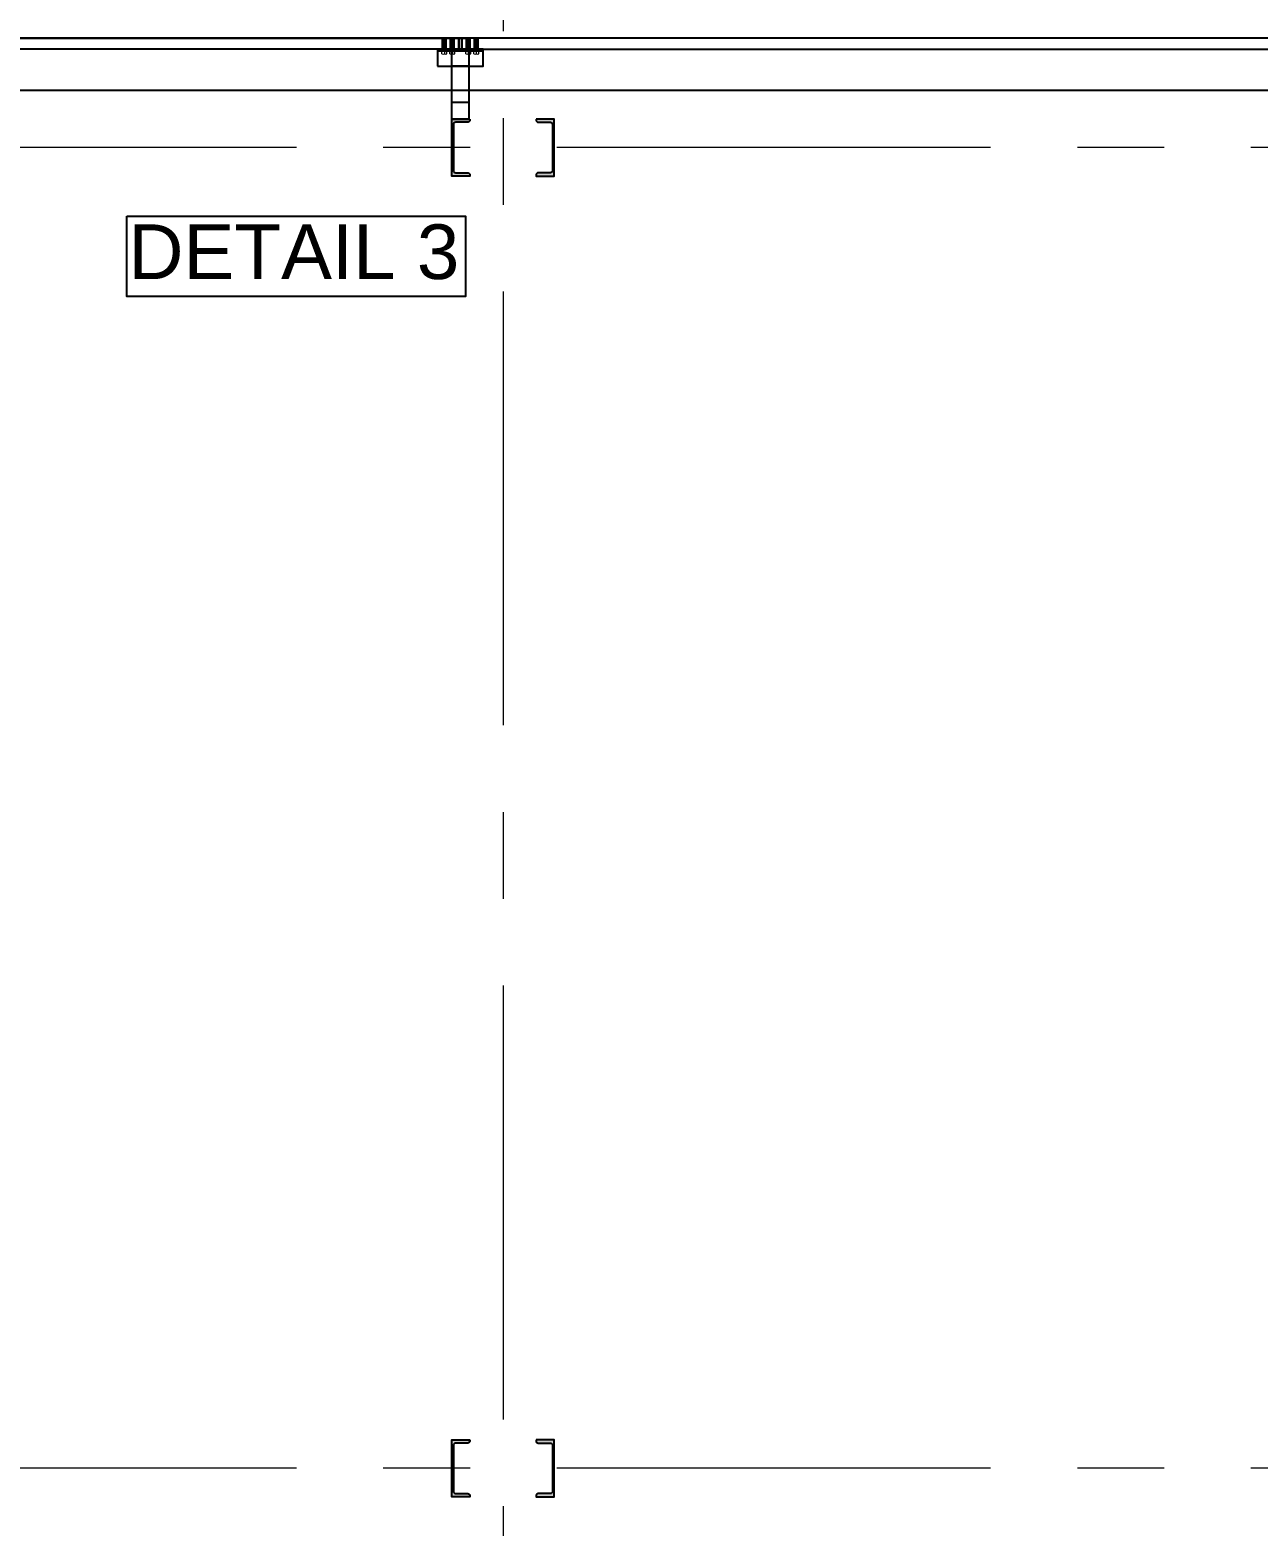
# Model space of a CAD drawing. Header units: millimetres. Extents: x 3470347 to 5996549, y -3470518 to 17149644.
# Drawn here: x 4845416 to 4850808, y 6634573 to 6641144 of the extents above; entities that cross this region are included whole.
import ezdxf
from ezdxf.enums import TextEntityAlignment as Align

# ---------------------------------------------------------------- set-up
doc = ezdxf.new("R2010")
doc.units = ezdxf.units.MM
doc.header["$MEASUREMENT"] = 0
doc.header["$PDMODE"] = 35
doc.header["$PDSIZE"] = -5
doc.linetypes.add('CENTER', pattern=[50.8, 31.75, -6.35, 6.35, -6.35])
doc.layers.get('0').update_dxf_attribs({"linetype": 'CONTINUOUS', "lineweight": 25})
doc.layers.get('DEFPOINTS').update_dxf_attribs({"linetype": 'CONTINUOUS', "lineweight": 25})
for name, color, linetype in [('5', 3, 'CONTINUOUS'), ('BOLT', 1, 'CONTINUOUS'), ('lintel', 2, 'CONTINUOUS')]:
    doc.layers.add(name, color=color, linetype=linetype)
doc.layers.add('CENTER', color=8, linetype='CENTER', lineweight=0)
doc.layers.add('channnel', color=2, linetype='CONTINUOUS', lineweight=15)
doc.styles.add('DIM', font='geniso.shx', dxfattribs={"width": 0.85})
doc.styles.add('TITLE', font='arial.ttf')
doc.dimstyles.new('ST-100', dxfattribs={"dimscale": 100, "dimtxt": 7, "dimasz": 5, "dimexe": 0.18, "dimexo": 0.0625, "dimgap": 0.2, "dimtad": 0, "dimdec": 0, "dimzin": 0, "dimdsep": 46, "dimtxsty": 'DIM', "dimblk": 'OPEN90', "dimcen": 0.09, "dimclrd": 256, "dimclrt": 7, "dimadec": 0, "dimazin": 0, "dimtfac": 1, "dimtdec": 0, "dimtofl": 0, "dimtmove": 0, "dimatfit": 3, "dimldrblk": 'OPEN90', "dimfxl": 1, "dimtolj": 1, "dimtzin": 0, "dimlwd": -1, "dimarcsym": 0})

# ---------------------------------------------------------------- blocks, each defined once
blk = doc.blocks.new('_Open90')
at = {"color": 0, "linetype": 'ByBlock', "lineweight": -2}
for p, q in [((-0.5, 0.5), (0, 0)), ((0, 0), (-1, 0)), ((0, 0), (-0.5, -0.5))]:
    blk.add_line(p, q, dxfattribs=at)
blk = doc.blocks.new('*D1790')
at = {"layer": 'BOLT', "color": 0, "lineweight": -2}
for p, q in [((4832492.9, 6641113.5), (4832492.9, 6644505)), ((4862492.9, 6641113.5), (4862492.9, 6644505))]:
    blk.add_line(p, q, dxfattribs=at)
at = {"layer": 'BOLT'}
for p, q in [((4832992.9, 6644487), (4844999.4, 6644487)), ((4861992.9, 6644487), (4849986.4, 6644487))]:
    blk.add_line(p, q, dxfattribs=at)
at = {"layer": 'DEFPOINTS', "color": 0}
for p in [(4862492.9, 6644487), (4832492.9, 6641107.3), (4862492.9, 6641107.3)]:
    blk.add_point(p, dxfattribs=at)
at = {"layer": 'BOLT', "xscale": 500, "yscale": 500, "zscale": 500, "rotation": 180}
blk.add_blockref('_Open90', (4832492.9, 6644487), dxfattribs=at)
at = {"layer": 'BOLT', "xscale": 500, "yscale": 500, "zscale": 500}
blk.add_blockref('_Open90', (4862492.9, 6644487), dxfattribs=at)
at = {"layer": 'BOLT', "color": 7, "insert": (4847492.9, 6644487), "char_height": 600, "attachment_point": 5, "style": 'DIM'}
blk.add_mtext('\\A1;30000 WALL O/O', dxfattribs=at)

msp = doc.modelspace()

# ---------------------------------------------------------------- hatches: boundary and pattern name
at = {"transparency": 33554559}
h = msp.add_hatch(color=1, dxfattribs=at)
h.dxf.hatch_style = 1
h.paths.add_polyline_path([(4847267.87, 6640752.26), (4847267.87, 6640502.26), (4847347.87, 6640502.26), (4847347.87, 6640506.36, 0.4142136), (4847337.87, 6640516.36), (4847284.97, 6640516.36, -0.4142136), (4847274.97, 6640526.36), (4847274.97, 6640728.16, -0.4142136), (4847284.97, 6640738.16), (4847337.87, 6640738.16, 0.4142136), (4847347.87, 6640748.16), (4847347.87, 6640752.26)])
h = msp.add_hatch(color=1, dxfattribs=at)
h.dxf.hatch_style = 1
h.paths.add_polyline_path([(4847717.87, 6640752.26), (4847717.87, 6640502.26), (4847637.87, 6640502.26), (4847637.87, 6640506.36, -0.4142136), (4847647.87, 6640516.36), (4847700.77, 6640516.36, 0.4142136), (4847710.77, 6640526.36), (4847710.77, 6640728.16, 0.4142136), (4847700.77, 6640738.16), (4847647.87, 6640738.16, -0.4142136), (4847637.87, 6640748.16), (4847637.87, 6640752.26)])
h = msp.add_hatch(color=1, dxfattribs=at)
h.dxf.hatch_style = 1
h.paths.add_polyline_path([(4847267.87, 6634952.26), (4847267.87, 6634702.26), (4847347.87, 6634702.26), (4847347.87, 6634706.36, 0.4142136), (4847337.87, 6634716.36), (4847284.97, 6634716.36, -0.4142136), (4847274.97, 6634726.36), (4847274.97, 6634928.16, -0.4142136), (4847284.97, 6634938.16), (4847337.87, 6634938.16, 0.4142136), (4847347.87, 6634948.16), (4847347.87, 6634952.26)])
h = msp.add_hatch(color=1, dxfattribs=at)
h.dxf.hatch_style = 1
h.paths.add_polyline_path([(4847717.87, 6634952.26), (4847717.87, 6634702.26), (4847637.87, 6634702.26), (4847637.87, 6634706.36, -0.4142136), (4847647.87, 6634716.36), (4847700.77, 6634716.36, 0.4142136), (4847710.77, 6634726.36), (4847710.77, 6634928.16, 0.4142136), (4847700.77, 6634938.16), (4847647.87, 6634938.16, -0.4142136), (4847637.87, 6634948.16), (4847637.87, 6634952.26)])

# ---------------------------------------------------------------- linework, layer by layer
at = {"color": 8, "linetype": 'ByBlock'}
for p, q in [((4847227.37, 6641051.26, 0), (4847227.37, 6641107.26, 0)), ((4847235.37, 6641051.26, 0), (4847235.37, 6641107.26, 0)), ((4847243.37, 6641051.26, 0), (4847243.37, 6641107.26, 0)), ((4847262.37, 6641051.26, 0), (4847262.37, 6641107.26, 0)), ((4847270.37, 6641051.26, 0), (4847270.37, 6641107.26, 0)), ((4847278.37, 6641051.26, 0), (4847278.37, 6641107.26, 0)), ((4847332.37, 6641051.26, 0), (4847332.37, 6641107.26, 0)), ((4847340.37, 6641051.26, 0), (4847340.37, 6641107.26, 0)), ((4847348.37, 6641051.26, 0), (4847348.37, 6641107.26, 0)), ((4847367.37, 6641051.26, 0), (4847367.37, 6641107.26, 0)), ((4847375.37, 6641051.26, 0), (4847375.37, 6641107.26, 0)), ((4847383.37, 6641051.26, 0), (4847383.37, 6641107.26, 0))]:
    msp.add_line(p, q, dxfattribs=at)
at = {"color": 2}
for p, q in [((4847298.7, 6641059.26, 0), (4847298.7, 6641107.26, 0)), ((4847298.7, 6641059.26, 0), (4847298.7, 6641107.26, 0)), ((4847312.04, 6641059.26, 0), (4847312.04, 6641107.26, 0)), ((4847312.04, 6641059.26, 0), (4847312.04, 6641107.26, 0))]:
    msp.add_line(p, q, dxfattribs=at)
at = {"color": 3}
msp.add_line((4847405.37, 6641051.26, 0), (4847205.37, 6641051.26, 0), dxfattribs=at)
at = {"color": 8, "elevation": 0}
for points in [[(4832492.87, 6641107.26), (4832492.87, 6611107.26), (4862492.87, 6611107.26), (4862492.87, 6641107.26)], [(4832722.87, 6640877.26), (4832722.87, 6611337.26), (4862262.87, 6611337.26), (4862262.87, 6640877.26)]]:
    msp.add_lwpolyline(points, close=True, dxfattribs=at)
at = {"color": 6, "linetype": 'ByBlock', "elevation": 0}
for points in [[(4842699.87, 6641059.26), (4842699.87, 6641107.26), (4847298.7, 6641107.26), (4847298.7, 6641059.26)], [(4852285.87, 6641059.26), (4852285.87, 6641107.26), (4847312.04, 6641107.26), (4847312.04, 6641059.26)]]:
    msp.add_lwpolyline(points, close=True, dxfattribs=at)
at = {"color": 3, "elevation": 0}
for points in [[(4847205.37, 6640984.26), (4847405.37, 6640984.26), (4847405.37, 6641059.26), (4847205.37, 6641059.26)], [(4847342.87, 6641059.26), (4847342.87, 6640984.26), (4847267.87, 6640984.26), (4847267.87, 6641059.26)], [(4847342.87, 6640827.26), (4847342.87, 6640752.26), (4847267.87, 6640752.26), (4847267.87, 6640827.26)]]:
    msp.add_lwpolyline(points, close=True, dxfattribs=at)
at = {"color": 1, "elevation": 0}
for points in [[(4847347.87, 6640752.26), (4847347.87, 6640748.16, -0.4142136), (4847337.87, 6640738.16), (4847284.97, 6640738.16, 0.4142136), (4847274.97, 6640728.16), (4847274.97, 6640526.36, 0.4142136), (4847284.97, 6640516.36), (4847337.87, 6640516.36, -0.4142136), (4847347.87, 6640506.36), (4847347.87, 6640502.26), (4847267.87, 6640502.26), (4847267.87, 6640752.26)], [(4847637.87, 6640752.26), (4847637.87, 6640748.16, 0.4142136), (4847647.87, 6640738.16), (4847700.77, 6640738.16, -0.4142136), (4847710.77, 6640728.16), (4847710.77, 6640526.36, -0.4142136), (4847700.77, 6640516.36), (4847647.87, 6640516.36, 0.4142136), (4847637.87, 6640506.36), (4847637.87, 6640502.26), (4847717.87, 6640502.26), (4847717.87, 6640752.26)], [(4847347.87, 6634952.26), (4847347.87, 6634948.16, -0.4142136), (4847337.87, 6634938.16), (4847284.97, 6634938.16, 0.4142136), (4847274.97, 6634928.16), (4847274.97, 6634726.36, 0.4142136), (4847284.97, 6634716.36), (4847337.87, 6634716.36, -0.4142136), (4847347.87, 6634706.36), (4847347.87, 6634702.26), (4847267.87, 6634702.26), (4847267.87, 6634952.26)], [(4847637.87, 6634952.26), (4847637.87, 6634948.16, 0.4142136), (4847647.87, 6634938.16), (4847700.77, 6634938.16, -0.4142136), (4847710.77, 6634928.16), (4847710.77, 6634726.36, -0.4142136), (4847700.77, 6634716.36), (4847647.87, 6634716.36, 0.4142136), (4847637.87, 6634706.36), (4847637.87, 6634702.26), (4847717.87, 6634702.26), (4847717.87, 6634952.26)]]:
    msp.add_lwpolyline(points, format="xyb", close=True, dxfattribs=at)
at = {"layer": 'CENTER', "color": 8, "ltscale": 60}
for p, q in [((4847492.87, 6646090.98, 0), (4847492.87, 6608276.48, 0)), ((4864873.95, 6640627.26, 0), (4827811.52, 6640627.26, 0)), ((4864873.95, 6634827.26, 0), (4827811.52, 6634827.26, 0))]:
    msp.add_line(p, q, dxfattribs=at)
at = {"layer": 'channnel', "color": 8, "linetype": 'ByBlock'}
for p, q in [((4847227.37, 6641051.26, 0), (4847227.37, 6641107.26, 0)), ((4847227.37, 6641107.26, 0), (4847243.37, 6641107.26, 0)), ((4847243.37, 6641051.26, 0), (4847243.37, 6641107.26, 0)), ((4847262.37, 6641051.26, 0), (4847262.37, 6641107.26, 0)), ((4847262.37, 6641107.26, 0), (4847278.37, 6641107.26, 0)), ((4847278.37, 6641051.26, 0), (4847278.37, 6641107.26, 0)), ((4847332.37, 6641051.26, 0), (4847332.37, 6641107.26, 0)), ((4847348.37, 6641107.26, 0), (4847332.37, 6641107.26, 0)), ((4847348.37, 6641051.26, 0), (4847348.37, 6641107.26, 0)), ((4847367.37, 6641051.26, 0), (4847367.37, 6641107.26, 0)), ((4847383.37, 6641107.26, 0), (4847367.37, 6641107.26, 0)), ((4847383.37, 6641051.26, 0), (4847383.37, 6641107.26, 0)), ((4847224.7, 6641051.26, 0), (4847246.04, 6641051.26, 0)), ((4847224.7, 6641038.94, 0), (4847224.7, 6641051.26, 0)), ((4847243.37, 6641065.66, 0), (4847227.37, 6641065.66, 0)), ((4847235.37, 6641051.26, 0), (4847235.37, 6641038.94, 0)), ((4847246.04, 6641038.94, 0), (4847246.04, 6641051.26, 0)), ((4847259.7, 6641051.26, 0), (4847281.04, 6641051.26, 0)), ((4847259.7, 6641038.94, 0), (4847259.7, 6641051.26, 0)), ((4847278.37, 6641065.66, 0), (4847262.37, 6641065.66, 0)), ((4847270.37, 6641051.26, 0), (4847270.37, 6641038.94, 0)), ((4847281.04, 6641038.94, 0), (4847281.04, 6641051.26, 0)), ((4847351.04, 6641051.26, 0), (4847329.7, 6641051.26, 0)), ((4847329.7, 6641038.94, 0), (4847329.7, 6641051.26, 0)), ((4847332.37, 6641065.66, 0), (4847348.37, 6641065.66, 0)), ((4847340.37, 6641051.26, 0), (4847340.37, 6641038.94, 0)), ((4847351.04, 6641038.94, 0), (4847351.04, 6641051.26, 0)), ((4847386.04, 6641051.26, 0), (4847364.7, 6641051.26, 0)), ((4847364.7, 6641038.94, 0), (4847364.7, 6641051.26, 0)), ((4847367.37, 6641065.66, 0), (4847383.37, 6641065.66, 0)), ((4847375.37, 6641051.26, 0), (4847375.37, 6641038.94, 0)), ((4847386.04, 6641038.94, 0), (4847386.04, 6641051.26, 0))]:
    msp.add_line(p, q, dxfattribs=at)
at = {"layer": 'channnel', "color": 8, "linetype": 'Continuous'}
for p, q in [((4847242.79, 6641098.43, 0), (4847227.37, 6641105.62, 0)), ((4847242.79, 6641095.4, 0), (4847227.37, 6641102.59, 0)), ((4847243.37, 6641092.09, 0), (4847227.37, 6641099.55, 0)), ((4847243.37, 6641089.06, 0), (4847227.37, 6641096.52, 0)), ((4847243.37, 6641086.02, 0), (4847227.37, 6641093.48, 0)), ((4847243.37, 6641082.99, 0), (4847227.37, 6641090.45, 0)), ((4847243.37, 6641099.68, 0), (4847227.95, 6641106.87, 0)), ((4847243.37, 6641096.64, 0), (4847227.95, 6641103.83, 0)), ((4847243.37, 6641093.61, 0), (4847227.95, 6641100.8, 0)), ((4847242.79, 6641090.85, 0), (4847227.95, 6641097.76, 0)), ((4847242.79, 6641087.81, 0), (4847227.95, 6641094.73, 0)), ((4847242.79, 6641084.78, 0), (4847227.95, 6641091.7, 0)), ((4847242.79, 6641101.47, 0), (4847230.36, 6641107.26, 0)), ((4847243.37, 6641102.71, 0), (4847233.61, 6641107.26, 0)), ((4847242.79, 6641104.5, 0), (4847236.87, 6641107.26, 0)), ((4847243.37, 6641105.75, 0), (4847240.12, 6641107.26, 0)), ((4847277.79, 6641098.43, 0), (4847262.37, 6641105.62, 0)), ((4847277.79, 6641095.4, 0), (4847262.37, 6641102.59, 0)), ((4847278.37, 6641092.09, 0), (4847262.37, 6641099.55, 0)), ((4847278.37, 6641089.06, 0), (4847262.37, 6641096.52, 0)), ((4847278.37, 6641086.02, 0), (4847262.37, 6641093.48, 0)), ((4847278.37, 6641082.99, 0), (4847262.37, 6641090.45, 0)), ((4847278.37, 6641099.68, 0), (4847262.95, 6641106.87, 0)), ((4847278.37, 6641096.64, 0), (4847262.95, 6641103.83, 0)), ((4847278.37, 6641093.61, 0), (4847262.95, 6641100.8, 0)), ((4847277.79, 6641090.85, 0), (4847262.95, 6641097.76, 0)), ((4847277.79, 6641087.81, 0), (4847262.95, 6641094.73, 0)), ((4847277.79, 6641084.78, 0), (4847262.95, 6641091.7, 0)), ((4847277.79, 6641101.47, 0), (4847265.36, 6641107.26, 0)), ((4847278.37, 6641102.71, 0), (4847268.61, 6641107.26, 0)), ((4847277.79, 6641104.5, 0), (4847271.87, 6641107.26, 0)), ((4847278.37, 6641105.75, 0), (4847275.12, 6641107.26, 0)), ((4847332.37, 6641105.75, 0), (4847335.62, 6641107.26, 0)), ((4847332.37, 6641102.71, 0), (4847342.13, 6641107.26, 0)), ((4847332.37, 6641099.68, 0), (4847347.79, 6641106.87, 0)), ((4847332.37, 6641096.64, 0), (4847347.79, 6641103.83, 0)), ((4847332.37, 6641093.61, 0), (4847347.79, 6641100.8, 0)), ((4847332.37, 6641092.09, 0), (4847348.37, 6641099.55, 0)), ((4847332.37, 6641089.06, 0), (4847348.37, 6641096.52, 0)), ((4847332.37, 6641086.02, 0), (4847348.37, 6641093.48, 0)), ((4847332.37, 6641082.99, 0), (4847348.37, 6641090.45, 0)), ((4847332.95, 6641104.5, 0), (4847338.87, 6641107.26, 0)), ((4847332.95, 6641101.47, 0), (4847345.38, 6641107.26, 0)), ((4847332.95, 6641098.43, 0), (4847348.37, 6641105.62, 0)), ((4847332.95, 6641095.4, 0), (4847348.37, 6641102.59, 0)), ((4847332.95, 6641090.85, 0), (4847347.79, 6641097.76, 0)), ((4847332.95, 6641087.81, 0), (4847347.79, 6641094.73, 0)), ((4847332.95, 6641084.78, 0), (4847347.79, 6641091.7, 0)), ((4847367.37, 6641105.75, 0), (4847370.62, 6641107.26, 0)), ((4847367.37, 6641102.71, 0), (4847377.13, 6641107.26, 0)), ((4847367.37, 6641099.68, 0), (4847382.79, 6641106.87, 0)), ((4847367.37, 6641096.64, 0), (4847382.79, 6641103.83, 0)), ((4847367.37, 6641093.61, 0), (4847382.79, 6641100.8, 0)), ((4847367.37, 6641092.09, 0), (4847383.37, 6641099.55, 0)), ((4847367.37, 6641089.06, 0), (4847383.37, 6641096.52, 0)), ((4847367.37, 6641086.02, 0), (4847383.37, 6641093.48, 0)), ((4847367.37, 6641082.99, 0), (4847383.37, 6641090.45, 0)), ((4847367.95, 6641104.5, 0), (4847373.87, 6641107.26, 0)), ((4847367.95, 6641101.47, 0), (4847380.38, 6641107.26, 0)), ((4847367.95, 6641098.43, 0), (4847383.37, 6641105.62, 0)), ((4847367.95, 6641095.4, 0), (4847383.37, 6641102.59, 0)), ((4847367.95, 6641090.85, 0), (4847382.79, 6641097.76, 0)), ((4847367.95, 6641087.81, 0), (4847382.79, 6641094.73, 0)), ((4847367.95, 6641084.78, 0), (4847382.79, 6641091.7, 0)), ((4847243.37, 6641079.95, 0), (4847227.37, 6641087.42, 0)), ((4847243.37, 6641077.38, 0), (4847227.37, 6641084.84, 0)), ((4847243.37, 6641076.92, 0), (4847227.37, 6641084.38, 0)), ((4847243.37, 6641083.45, 0), (4847227.37, 6641084.24, 0)), ((4847243.37, 6641082.85, 0), (4847227.37, 6641078.31, 0)), ((4847243.37, 6641074.35, 0), (4847227.37, 6641081.81, 0)), ((4847243.37, 6641073.89, 0), (4847227.37, 6641081.35, 0)), ((4847243.37, 6641080.42, 0), (4847227.37, 6641075.88, 0)), ((4847227.62, 6641080.18, 0), (4847227.37, 6641080.29, 0)), ((4847243.37, 6641071.31, 0), (4847227.37, 6641078.77, 0)), ((4847227.62, 6641077.14, 0), (4847227.37, 6641077.26, 0)), ((4847243.37, 6641068.28, 0), (4847227.37, 6641075.74, 0)), ((4847243.37, 6641074.48, 0), (4847227.37, 6641075.28, 0)), ((4847227.62, 6641074.11, 0), (4847227.37, 6641074.22, 0)), ((4847242.48, 6641065.66, 0), (4847227.37, 6641072.71, 0)), ((4847227.62, 6641071.07, 0), (4847227.37, 6641071.19, 0)), ((4847235.97, 6641065.66, 0), (4847227.37, 6641069.67, 0)), ((4847227.62, 6641068.04, 0), (4847227.37, 6641068.15, 0)), ((4847229.46, 6641065.66, 0), (4847227.37, 6641066.64, 0)), ((4847227.62, 6641065, 0), (4847227.37, 6641065.12, 0)), ((4847242.79, 6641081.74, 0), (4847227.95, 6641088.66, 0)), ((4847242.79, 6641078.71, 0), (4847227.95, 6641085.63, 0)), ((4847242.79, 6641084.64, 0), (4847227.95, 6641079.56, 0)), ((4847242.79, 6641076.14, 0), (4847227.95, 6641083.05, 0)), ((4847242.79, 6641075.67, 0), (4847227.95, 6641082.59, 0)), ((4847242.79, 6641082.2, 0), (4847227.95, 6641082.46, 0)), ((4847242.79, 6641073.1, 0), (4847227.95, 6641080.02, 0)), ((4847242.79, 6641079.17, 0), (4847227.95, 6641074.09, 0)), ((4847242.79, 6641070.07, 0), (4847227.95, 6641076.99, 0)), ((4847242.79, 6641076.27, 0), (4847227.95, 6641076.52, 0)), ((4847242.79, 6641067.03, 0), (4847227.95, 6641073.95, 0)), ((4847242.79, 6641073.24, 0), (4847227.95, 6641073.49, 0)), ((4847239.22, 6641065.66, 0), (4847227.95, 6641070.92, 0)), ((4847232.72, 6641065.66, 0), (4847227.95, 6641067.88, 0)), ((4847278.37, 6641079.95, 0), (4847262.37, 6641087.42, 0)), ((4847278.37, 6641077.38, 0), (4847262.37, 6641084.84, 0)), ((4847278.37, 6641076.92, 0), (4847262.37, 6641084.38, 0)), ((4847278.37, 6641083.45, 0), (4847262.37, 6641084.24, 0)), ((4847278.37, 6641082.85, 0), (4847262.37, 6641078.31, 0)), ((4847278.37, 6641074.35, 0), (4847262.37, 6641081.81, 0)), ((4847278.37, 6641073.89, 0), (4847262.37, 6641081.35, 0)), ((4847278.37, 6641080.42, 0), (4847262.37, 6641075.88, 0)), ((4847262.62, 6641080.18, 0), (4847262.37, 6641080.29, 0)), ((4847278.37, 6641071.31, 0), (4847262.37, 6641078.77, 0)), ((4847262.62, 6641077.14, 0), (4847262.37, 6641077.26, 0)), ((4847278.37, 6641068.28, 0), (4847262.37, 6641075.74, 0)), ((4847278.37, 6641074.48, 0), (4847262.37, 6641075.28, 0)), ((4847262.62, 6641074.11, 0), (4847262.37, 6641074.22, 0)), ((4847277.48, 6641065.66, 0), (4847262.37, 6641072.71, 0)), ((4847262.62, 6641071.07, 0), (4847262.37, 6641071.19, 0)), ((4847270.97, 6641065.66, 0), (4847262.37, 6641069.67, 0)), ((4847262.62, 6641068.04, 0), (4847262.37, 6641068.15, 0)), ((4847264.46, 6641065.66, 0), (4847262.37, 6641066.64, 0)), ((4847262.62, 6641065, 0), (4847262.37, 6641065.12, 0)), ((4847277.79, 6641081.74, 0), (4847262.95, 6641088.66, 0)), ((4847277.79, 6641078.71, 0), (4847262.95, 6641085.63, 0)), ((4847277.79, 6641084.64, 0), (4847262.95, 6641079.56, 0)), ((4847277.79, 6641076.14, 0), (4847262.95, 6641083.05, 0)), ((4847277.79, 6641075.67, 0), (4847262.95, 6641082.59, 0)), ((4847277.79, 6641082.2, 0), (4847262.95, 6641082.46, 0)), ((4847277.79, 6641073.1, 0), (4847262.95, 6641080.02, 0)), ((4847277.79, 6641079.17, 0), (4847262.95, 6641074.09, 0)), ((4847277.79, 6641070.07, 0), (4847262.95, 6641076.99, 0)), ((4847277.79, 6641076.27, 0), (4847262.95, 6641076.52, 0)), ((4847277.79, 6641067.03, 0), (4847262.95, 6641073.95, 0)), ((4847277.79, 6641073.24, 0), (4847262.95, 6641073.49, 0)), ((4847274.22, 6641065.66, 0), (4847262.95, 6641070.92, 0)), ((4847267.72, 6641065.66, 0), (4847262.95, 6641067.88, 0)), ((4847332.37, 6641079.95, 0), (4847348.37, 6641087.42, 0)), ((4847332.37, 6641077.38, 0), (4847348.37, 6641084.84, 0)), ((4847332.37, 6641076.92, 0), (4847348.37, 6641084.38, 0)), ((4847332.37, 6641083.45, 0), (4847348.37, 6641084.24, 0)), ((4847332.37, 6641082.85, 0), (4847348.37, 6641078.31, 0)), ((4847332.37, 6641074.35, 0), (4847348.37, 6641081.81, 0)), ((4847332.37, 6641073.89, 0), (4847348.37, 6641081.35, 0)), ((4847332.37, 6641080.42, 0), (4847348.37, 6641075.88, 0)), ((4847332.37, 6641071.31, 0), (4847348.37, 6641078.77, 0)), ((4847332.37, 6641068.28, 0), (4847348.37, 6641075.74, 0)), ((4847332.37, 6641074.48, 0), (4847348.37, 6641075.28, 0)), ((4847332.95, 6641081.74, 0), (4847347.79, 6641088.66, 0)), ((4847332.95, 6641078.71, 0), (4847347.79, 6641085.63, 0)), ((4847332.95, 6641084.64, 0), (4847347.79, 6641079.56, 0)), ((4847332.95, 6641076.14, 0), (4847347.79, 6641083.05, 0)), ((4847332.95, 6641075.67, 0), (4847347.79, 6641082.59, 0)), ((4847332.95, 6641082.2, 0), (4847347.79, 6641082.46, 0)), ((4847332.95, 6641073.1, 0), (4847347.79, 6641080.02, 0)), ((4847332.95, 6641079.17, 0), (4847347.79, 6641074.09, 0)), ((4847332.95, 6641070.07, 0), (4847347.79, 6641076.99, 0)), ((4847332.95, 6641076.27, 0), (4847347.79, 6641076.52, 0)), ((4847332.95, 6641067.03, 0), (4847347.79, 6641073.95, 0)), ((4847332.95, 6641073.24, 0), (4847347.79, 6641073.49, 0)), ((4847333.26, 6641065.66, 0), (4847348.37, 6641072.71, 0)), ((4847336.52, 6641065.66, 0), (4847347.79, 6641070.92, 0)), ((4847339.77, 6641065.66, 0), (4847348.37, 6641069.67, 0)), ((4847343.02, 6641065.66, 0), (4847347.79, 6641067.88, 0)), ((4847346.28, 6641065.66, 0), (4847348.37, 6641066.64, 0)), ((4847348.12, 6641080.18, 0), (4847348.37, 6641080.29, 0)), ((4847348.12, 6641077.14, 0), (4847348.37, 6641077.26, 0)), ((4847348.12, 6641074.11, 0), (4847348.37, 6641074.22, 0)), ((4847348.12, 6641071.07, 0), (4847348.37, 6641071.19, 0)), ((4847348.12, 6641068.04, 0), (4847348.37, 6641068.15, 0)), ((4847348.12, 6641065, 0), (4847348.37, 6641065.12, 0)), ((4847367.37, 6641079.95, 0), (4847383.37, 6641087.42, 0)), ((4847367.37, 6641077.38, 0), (4847383.37, 6641084.84, 0)), ((4847367.37, 6641076.92, 0), (4847383.37, 6641084.38, 0)), ((4847367.37, 6641083.45, 0), (4847383.37, 6641084.24, 0)), ((4847367.37, 6641082.85, 0), (4847383.37, 6641078.31, 0)), ((4847367.37, 6641074.35, 0), (4847383.37, 6641081.81, 0)), ((4847367.37, 6641073.89, 0), (4847383.37, 6641081.35, 0)), ((4847367.37, 6641080.42, 0), (4847383.37, 6641075.88, 0)), ((4847367.37, 6641071.31, 0), (4847383.37, 6641078.77, 0)), ((4847367.37, 6641068.28, 0), (4847383.37, 6641075.74, 0)), ((4847367.37, 6641074.48, 0), (4847383.37, 6641075.28, 0)), ((4847367.95, 6641081.74, 0), (4847382.79, 6641088.66, 0)), ((4847367.95, 6641078.71, 0), (4847382.79, 6641085.63, 0)), ((4847367.95, 6641084.64, 0), (4847382.79, 6641079.56, 0)), ((4847367.95, 6641076.14, 0), (4847382.79, 6641083.05, 0)), ((4847367.95, 6641075.67, 0), (4847382.79, 6641082.59, 0)), ((4847367.95, 6641082.2, 0), (4847382.79, 6641082.46, 0)), ((4847367.95, 6641073.1, 0), (4847382.79, 6641080.02, 0)), ((4847367.95, 6641079.17, 0), (4847382.79, 6641074.09, 0)), ((4847367.95, 6641070.07, 0), (4847382.79, 6641076.99, 0)), ((4847367.95, 6641076.27, 0), (4847382.79, 6641076.52, 0)), ((4847367.95, 6641067.03, 0), (4847382.79, 6641073.95, 0)), ((4847367.95, 6641073.24, 0), (4847382.79, 6641073.49, 0)), ((4847368.26, 6641065.66, 0), (4847383.37, 6641072.71, 0)), ((4847371.52, 6641065.66, 0), (4847382.79, 6641070.92, 0)), ((4847374.77, 6641065.66, 0), (4847383.37, 6641069.67, 0)), ((4847378.02, 6641065.66, 0), (4847382.79, 6641067.88, 0)), ((4847381.28, 6641065.66, 0), (4847383.37, 6641066.64, 0)), ((4847383.12, 6641080.18, 0), (4847383.37, 6641080.29, 0)), ((4847383.12, 6641077.14, 0), (4847383.37, 6641077.26, 0)), ((4847383.12, 6641074.11, 0), (4847383.37, 6641074.22, 0)), ((4847383.12, 6641071.07, 0), (4847383.37, 6641071.19, 0)), ((4847383.12, 6641068.04, 0), (4847383.37, 6641068.15, 0)), ((4847383.12, 6641065, 0), (4847383.37, 6641065.12, 0))]:
    msp.add_line(p, q, dxfattribs=at)
for centre, radius, start, end in [((4847227.66, 6641106.24, 0), 0.688, 65, 245), ((4847227.66, 6641103.21, 0), 0.688, 65, 245), ((4847227.66, 6641100.18, 0), 0.688, 65, 245), ((4847227.66, 6641097.14, 0), 0.688, 65, 245), ((4847227.66, 6641094.11, 0), 0.688, 65, 245), ((4847227.66, 6641091.07, 0), 0.688, 65, 245), ((4847243.08, 6641105.12, 0), 0.688, 245, 65), ((4847243.08, 6641102.09, 0), 0.687, 245, 65), ((4847243.08, 6641099.05, 0), 0.688, 245, 65), ((4847243.08, 6641096.02, 0), 0.688, 245, 65), ((4847243.08, 6641091.47, 0), 0.688, 245, 65), ((4847262.66, 6641106.24, 0), 0.688, 65, 245), ((4847262.66, 6641103.21, 0), 0.688, 65, 245), ((4847262.66, 6641100.18, 0), 0.688, 65, 245), ((4847262.66, 6641097.14, 0), 0.688, 65, 245), ((4847262.66, 6641094.11, 0), 0.688, 65, 245), ((4847262.66, 6641091.07, 0), 0.688, 65, 245), ((4847278.08, 6641105.12, 0), 0.688, 245, 65), ((4847278.08, 6641102.09, 0), 0.687, 245, 65), ((4847278.08, 6641099.05, 0), 0.688, 245, 65), ((4847278.08, 6641096.02, 0), 0.688, 245, 65), ((4847278.08, 6641091.47, 0), 0.688, 245, 65), ((4847332.66, 6641105.12, 0), 0.688, 115, 295), ((4847332.66, 6641102.09, 0), 0.687, 115, 295), ((4847332.66, 6641099.05, 0), 0.688, 115, 295), ((4847332.66, 6641096.02, 0), 0.688, 115, 295), ((4847332.66, 6641091.47, 0), 0.688, 115, 295), ((4847348.08, 6641106.24, 0), 0.688, 295, 115), ((4847348.08, 6641103.21, 0), 0.688, 295, 115), ((4847348.08, 6641100.18, 0), 0.688, 295, 115), ((4847348.08, 6641097.14, 0), 0.688, 295, 115), ((4847348.08, 6641094.11, 0), 0.688, 295, 115), ((4847348.08, 6641091.07, 0), 0.688, 295, 115), ((4847367.66, 6641105.12, 0), 0.688, 115, 295), ((4847367.66, 6641102.09, 0), 0.687, 115, 295), ((4847367.66, 6641099.05, 0), 0.688, 115, 295), ((4847367.66, 6641096.02, 0), 0.688, 115, 295), ((4847367.66, 6641091.47, 0), 0.688, 115, 295), ((4847383.08, 6641106.24, 0), 0.688, 295, 115), ((4847383.08, 6641103.21, 0), 0.688, 295, 115), ((4847383.08, 6641100.18, 0), 0.688, 295, 115), ((4847383.08, 6641097.14, 0), 0.688, 295, 115), ((4847383.08, 6641094.11, 0), 0.688, 295, 115), ((4847383.08, 6641091.07, 0), 0.688, 295, 115), ((4847235.22, 6641078.5, 0), 8.28, 151.433901, 198.471598), ((4847227.66, 6641088.04, 0), 0.688, 65, 245), ((4847227.66, 6641085, 0), 0.687, 65, 245), ((4847227.66, 6641082.43, 0), 0.688, 65, 245), ((4847227.66, 6641081.97, 0), 0.688, 65, 245), ((4847227.66, 6641079.4, 0), 0.688, 65, 245), ((4847227.66, 6641078.94, 0), 0.688, 65, 245), ((4847227.66, 6641076.36, 0), 0.688, 65, 245), ((4847227.66, 6641075.9, 0), 0.688, 65, 245), ((4847227.66, 6641073.33, 0), 0.688, 65, 245), ((4847227.66, 6641070.29, 0), 0.688, 65, 245), ((4847227.66, 6641067.26, 0), 0.688, 65, 245), ((4847206.95, 6641078.35, 0), 21.43, 348.541289, 17.644831), ((4847206.95, 6641077.75, 0), 21.43, 348.541289, 17.644831), ((4847263.79, 6641080.38, 0), 21.43, 168.541289, 197.644831), ((4847243.08, 6641088.43, 0), 0.688, 245, 65), ((4847243.08, 6641085.4, 0), 0.687, 245, 65), ((4847243.08, 6641082.83, 0), 0.687, 245, 65), ((4847243.08, 6641082.37, 0), 0.688, 245, 65), ((4847235.52, 6641080.23, 0), 8.28, 331.433901, 18.471598), ((4847243.08, 6641079.79, 0), 0.687, 245, 65), ((4847243.08, 6641079.33, 0), 0.688, 245, 65), ((4847243.08, 6641076.76, 0), 0.687, 245, 65), ((4847243.08, 6641076.3, 0), 0.687, 245, 65), ((4847243.08, 6641073.86, 0), 0.688, 245, 65), ((4847243.08, 6641073.72, 0), 0.687, 245, 65), ((4847243.08, 6641070.69, 0), 0.687, 245, 65), ((4847243.08, 6641067.66, 0), 0.687, 245, 65), ((4847270.22, 6641078.5, 0), 8.28, 151.433901, 198.471598), ((4847262.66, 6641088.04, 0), 0.688, 65, 245), ((4847262.66, 6641085, 0), 0.687, 65, 245), ((4847262.66, 6641082.43, 0), 0.688, 65, 245), ((4847262.66, 6641081.97, 0), 0.688, 65, 245), ((4847262.66, 6641079.4, 0), 0.688, 65, 245), ((4847262.66, 6641078.94, 0), 0.688, 65, 245), ((4847262.66, 6641076.36, 0), 0.688, 65, 245), ((4847262.66, 6641075.9, 0), 0.688, 65, 245), ((4847262.66, 6641073.33, 0), 0.688, 65, 245), ((4847262.66, 6641070.29, 0), 0.688, 65, 245), ((4847262.66, 6641067.26, 0), 0.688, 65, 245), ((4847241.95, 6641078.35, 0), 21.43, 348.541289, 17.644831), ((4847241.95, 6641077.75, 0), 21.43, 348.541289, 17.644831), ((4847298.79, 6641080.38, 0), 21.43, 168.541289, 197.644831), ((4847278.08, 6641088.43, 0), 0.688, 245, 65), ((4847278.08, 6641085.4, 0), 0.687, 245, 65), ((4847278.08, 6641082.83, 0), 0.687, 245, 65), ((4847278.08, 6641082.37, 0), 0.688, 245, 65), ((4847270.52, 6641080.23, 0), 8.28, 331.433901, 18.471598), ((4847278.08, 6641079.79, 0), 0.687, 245, 65), ((4847278.08, 6641079.33, 0), 0.688, 245, 65), ((4847278.08, 6641076.76, 0), 0.687, 245, 65), ((4847278.08, 6641076.3, 0), 0.687, 245, 65), ((4847278.08, 6641073.86, 0), 0.688, 245, 65), ((4847278.08, 6641073.72, 0), 0.687, 245, 65), ((4847278.08, 6641070.69, 0), 0.687, 245, 65), ((4847278.08, 6641067.66, 0), 0.687, 245, 65), ((4847340.22, 6641080.23, 0), 8.28, 161.528402, 208.566099), ((4847332.66, 6641088.43, 0), 0.688, 115, 295), ((4847332.66, 6641085.4, 0), 0.687, 115, 295), ((4847332.66, 6641082.83, 0), 0.687, 115, 295), ((4847332.66, 6641082.37, 0), 0.688, 115, 295), ((4847332.66, 6641079.79, 0), 0.687, 115, 295), ((4847332.66, 6641079.33, 0), 0.688, 115, 295), ((4847332.66, 6641076.76, 0), 0.687, 115, 295), ((4847332.66, 6641076.3, 0), 0.687, 115, 295), ((4847332.66, 6641073.86, 0), 0.688, 115, 295), ((4847332.66, 6641073.72, 0), 0.687, 115, 295), ((4847332.66, 6641070.69, 0), 0.687, 115, 295), ((4847332.66, 6641067.66, 0), 0.687, 115, 295), ((4847311.95, 6641080.38, 0), 21.43, 342.355169, 11.458711), ((4847368.79, 6641078.35, 0), 21.43, 162.355169, 191.458711), ((4847368.79, 6641077.75, 0), 21.43, 162.355169, 191.458711), ((4847348.08, 6641088.04, 0), 0.688, 295, 115), ((4847348.08, 6641085, 0), 0.687, 295, 115), ((4847348.08, 6641082.43, 0), 0.688, 295, 115), ((4847348.08, 6641081.97, 0), 0.688, 295, 115), ((4847340.52, 6641078.5, 0), 8.28, 341.528402, 28.566099), ((4847348.08, 6641079.4, 0), 0.688, 295, 115), ((4847348.08, 6641078.94, 0), 0.688, 295, 115), ((4847348.08, 6641076.36, 0), 0.688, 295, 115), ((4847348.08, 6641075.9, 0), 0.688, 295, 115), ((4847348.08, 6641073.33, 0), 0.688, 295, 115), ((4847348.08, 6641070.29, 0), 0.688, 295, 115), ((4847348.08, 6641067.26, 0), 0.688, 295, 115), ((4847375.22, 6641080.23, 0), 8.28, 161.528402, 208.566099), ((4847367.66, 6641088.43, 0), 0.688, 115, 295), ((4847367.66, 6641085.4, 0), 0.687, 115, 295), ((4847367.66, 6641082.83, 0), 0.687, 115, 295), ((4847367.66, 6641082.37, 0), 0.688, 115, 295), ((4847367.66, 6641079.79, 0), 0.687, 115, 295), ((4847367.66, 6641079.33, 0), 0.688, 115, 295), ((4847367.66, 6641076.76, 0), 0.687, 115, 295), ((4847367.66, 6641076.3, 0), 0.687, 115, 295), ((4847367.66, 6641073.86, 0), 0.688, 115, 295), ((4847367.66, 6641073.72, 0), 0.687, 115, 295), ((4847367.66, 6641070.69, 0), 0.687, 115, 295), ((4847367.66, 6641067.66, 0), 0.687, 115, 295), ((4847346.95, 6641080.38, 0), 21.43, 342.355169, 11.458711), ((4847403.79, 6641078.35, 0), 21.43, 162.355169, 191.458711), ((4847403.79, 6641077.75, 0), 21.43, 162.355169, 191.458711), ((4847383.08, 6641088.04, 0), 0.688, 295, 115), ((4847383.08, 6641085, 0), 0.687, 295, 115), ((4847383.08, 6641082.43, 0), 0.688, 295, 115), ((4847383.08, 6641081.97, 0), 0.688, 295, 115), ((4847375.52, 6641078.5, 0), 8.28, 341.528402, 28.566099), ((4847383.08, 6641079.4, 0), 0.688, 295, 115), ((4847383.08, 6641078.94, 0), 0.688, 295, 115), ((4847383.08, 6641076.36, 0), 0.688, 295, 115), ((4847383.08, 6641075.9, 0), 0.688, 295, 115), ((4847383.08, 6641073.33, 0), 0.688, 295, 115), ((4847383.08, 6641070.29, 0), 0.688, 295, 115), ((4847383.08, 6641067.26, 0), 0.688, 295, 115)]:
    msp.add_arc(centre, radius, start, end, dxfattribs=at)
at = {"layer": 'channnel', "color": 8, "linetype": 'ByBlock'}
for centre in [(4847230.04, 6641052.48, 0), (4847240.7, 6641052.48, 0), (4847265.04, 6641052.48, 0), (4847275.7, 6641052.48, 0), (4847335.04, 6641052.48, 0), (4847345.7, 6641052.48, 0), (4847370.04, 6641052.48, 0), (4847380.7, 6641052.48, 0)]:
    msp.add_arc(centre, 14.55, 248.498425, 291.501575, dxfattribs=at)
at = {"layer": 'lintel', "color": 5, "linetype": 'ByBlock', "elevation": 0}
msp.add_lwpolyline([(4847267.87, 6641107.26), (4847342.87, 6641107.26), (4847342.87, 6640752.26), (4847267.87, 6640752.26), (4847267.87, 6641107.26)], dxfattribs=at)
at = {"layer": 'lintel', "color": 1, "linetype": 'ByBlock'}
msp.add_lwpolyline([(4845841.6, 6640326.03), (4847328.38, 6640326.03), (4847328.38, 6639973.33), (4845841.6, 6639973.33)], close=True, dxfattribs=at)

# ---------------------------------------------------------------- texts
at = {"layer": '5', "linetype": 'ByBlock', "style": 'TITLE'}
msp.add_text('DETAIL 3', height=240, dxfattribs=at).set_placement((4846574.43, 6640169.85), align=Align.MIDDLE_CENTER)

# ---------------------------------------------------------------- dimensions: what is measured, and where the dimension line sits
at = {"layer": 'BOLT'}
dim = msp.add_linear_dim(base=(4862492.87, 6644486.97, 0), p1=(4832492.87, 6641107.26, 0), p2=(4862492.87, 6641107.26, 0), text='<> WALL O/O', dimstyle='ST-100', override={"dimtxt": 6, "dimtxsty": 'DIM', "dimblk": 'Open90', "dimtmove": 1}, dxfattribs=at)
dim.commit()
dim.dimension.update_dxf_attribs({"geometry": '*D1790', "text_midpoint": (4847492.87, 6644486.97, 0)})

doc.saveas('drawing.dxf')
